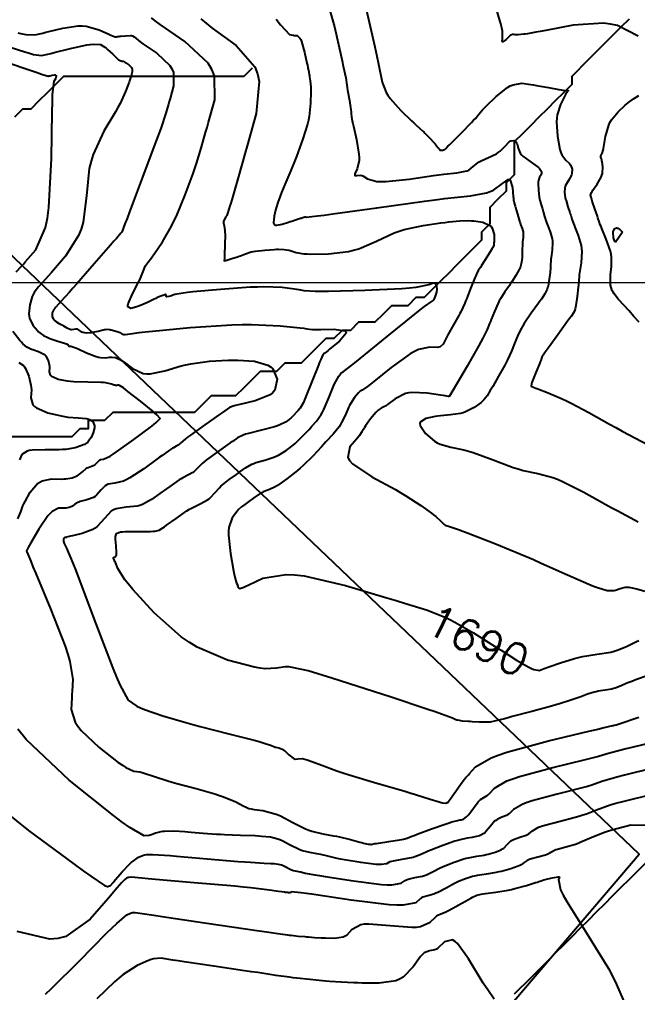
# Model space of a CAD drawing. Header units: metres. Extents: x 837475 to 838479, y 1189012 to 1191015.
# Drawn here: x 837907.6 to 837983, y 1190327.2 to 1190445.9 of the extents above; entities that cross this region are included whole.
import ezdxf

# ---------------------------------------------------------------- set-up
doc = ezdxf.new("R2010")
doc.units = ezdxf.units.M
doc.header["$LTSCALE"] = 0.3
doc.layers.add('COORD', color=7, linetype='Continuous', lineweight=20)
for name, color, linetype in [('CORREDORVIA', 70, 'Continuous'), ('COTAS 10', 1, 'Continuous'), ('COTAS INT', 252, 'Continuous'), ('DRENAJE', 5, 'Continuous')]:
    doc.layers.add(name, color=color, linetype=linetype)
doc.styles.get("Standard").update_dxf_attribs({"font": 'simplex.shx'})

msp = doc.modelspace()

# ---------------------------------------------------------------- linework, layer by layer
at = {"layer": 'COORD'}
msp.add_line((837476.51, 1190413.87), (838476.51, 1190413.87), dxfattribs=at)
at = {"layer": 'CORREDORVIA'}
msp.add_lwpolyline([(838157.03, 1190996.19), (838237.17, 1190821.34), (838237, 1190602.88), (838240.03, 1190437.2), (838223.54, 1190366.27), (838212.2, 1190288.92), (838221.4, 1189997.88), (837954.54, 1189509.17), (837751.16, 1189231.38), (837593.19, 1189234.4), (837744.49, 1189686.61), (837750.28, 1189933.97), (837723.62, 1190051.52), (837726.09, 1190134.48), (837885.38, 1190229.43), (837983.18, 1190344.12), (837817.55, 1190502.19), (837798.03, 1190660.17), (837963.57, 1190795.98), (837910.68, 1191000.96)], close=True, dxfattribs=at)
at = {"layer": 'COTAS 10'}
for points in [[(837929.73, 1190446.01), (837930.41, 1190445.44), (837931.12, 1190444.87), (837934.02, 1190442.75), (837936.32, 1190440.17), (837936.65, 1190439.3), (837936.85, 1190438.37), (837936.49, 1190434.47), (837935.38, 1190430.52), (837935.11, 1190429.57), (837934.85, 1190428.67), (837934.08, 1190425.93), (837933.51, 1190423.96), (837933.39, 1190423.55), (837933.28, 1190423.19), (837933.03, 1190422.41), (837932.88, 1190422.04), (837932.83, 1190421.95), (837932.79, 1190421.86), (837932.61, 1190421.57), (837932.5, 1190421.29), (837932.49, 1190421.2), (837932.49, 1190421.12), (837932.56, 1190420.78), (837932.66, 1190420.21), (837932.67, 1190419.98), (837932.68, 1190419.71), (837932.66, 1190418.45), (837932.61, 1190417.26), (837932.59, 1190417.03), (837932.59, 1190416.84), (837932.57, 1190416.52), (837932.7, 1190416.54), (837932.79, 1190416.56), (837932.91, 1190416.59), (837933.5, 1190416.77), (837934.21, 1190417), (837934.4, 1190417.07), (837934.58, 1190417.13), (837935.18, 1190417.37), (837935.88, 1190417.58), (837936.12, 1190417.63), (837936.39, 1190417.68), (837937.54, 1190417.81), (837938.68, 1190417.9), (837938.95, 1190417.91), (837939.19, 1190417.91), (837939.89, 1190417.89), (837940.45, 1190417.79), (837940.6, 1190417.76), (837940.76, 1190417.72), (837941.34, 1190417.52), (837942.3, 1190417.36), (837942.7, 1190417.34), (837943.16, 1190417.32), (837945.29, 1190417.35), (837947.72, 1190417.64), (837948.36, 1190417.79), (837948.99, 1190417.98), (837951.15, 1190418.92), (837953.29, 1190419.91), (837953.91, 1190420.13), (837954.53, 1190420.32), (837956.86, 1190420.82), (837959, 1190421.12), (837959.5, 1190421.18), (837959.97, 1190421.24), (837961.33, 1190421.39), (837962.43, 1190421.42), (837962.73, 1190421.4), (837963.04, 1190421.38), (837964.11, 1190421.2), (837964.97, 1190420.82), (837965.14, 1190420.67), (837965.27, 1190420.5), (837965.49, 1190419.73), (837965.49, 1190418.98), (837965.49, 1190418.83), (837965.48, 1190418.7), (837965.47, 1190418.43), (837965.33, 1190418.14), (837965.25, 1190417.99), (837965.14, 1190417.81), (837964.6, 1190416.94), (837964.04, 1190416.05), (837963.92, 1190415.86), (837963.82, 1190415.7), (837963.57, 1190415.34), (837963.34, 1190414.89), (837963.25, 1190414.67), (837963.14, 1190414.41), (837962.62, 1190413.13), (837962.12, 1190411.84), (837962.01, 1190411.57), (837961.92, 1190411.33), (837961.7, 1190410.79), (837961.45, 1190410.28), (837961.33, 1190410.07), (837961.19, 1190409.82), (837960.53, 1190408.68), (837959.86, 1190407.49), (837959.72, 1190407.23), (837959.59, 1190406.99), (837959.29, 1190406.34), (837958.93, 1190406), (837958.77, 1190405.95), (837958.58, 1190405.92), (837957.66, 1190405.97), (837956.27, 1190405.7), (837955.78, 1190405.46), (837955.24, 1190405.16), (837952.95, 1190403.48), (837950.83, 1190401.77), (837950.41, 1190401.44), (837950.06, 1190401.18), (837949.39, 1190400.74), (837949.14, 1190400.59), (837949.04, 1190400.5), (837948.94, 1190400.39), (837948.48, 1190399.82), (837947.99, 1190399.07), (837947.87, 1190398.84), (837947.75, 1190398.61), (837947.35, 1190397.71), (837946.9, 1190396.78), (837946.74, 1190396.52), (837946.58, 1190396.27), (837945.85, 1190395.36), (837944.98, 1190394.41), (837944.71, 1190394.12), (837944.44, 1190393.83), (837943.37, 1190392.68), (837942.19, 1190391.52), (837941.85, 1190391.21), (837941.51, 1190390.92), (837940.22, 1190389.91), (837939.06, 1190389.11), (837938.8, 1190388.95), (837938.56, 1190388.81), (837937.91, 1190388.53), (837937.34, 1190388.32), (837937.16, 1190388.22), (837936.97, 1190388.11), (837936.18, 1190387.58), (837935.43, 1190387.02), (837935.25, 1190386.9), (837935.1, 1190386.79), (837934.68, 1190386.49), (837934.31, 1190386.15), (837934.19, 1190386.01), (837934.07, 1190385.86), (837933.54, 1190385.15), (837933.15, 1190383.98), (837933.11, 1190383.53), (837933.11, 1190383.04), (837933.34, 1190380.8), (837933.71, 1190378.68), (837933.79, 1190378.26), (837933.87, 1190377.9), (837934.08, 1190377.18), (837934.19, 1190376.97), (837934.21, 1190376.93), (837934.22, 1190376.89), (837934.22, 1190376.81), (837934.21, 1190376.77), (837934.21, 1190376.76), (837934.22, 1190376.74), (837934.28, 1190376.67), (837934.36, 1190376.59), (837934.38, 1190376.57), (837934.4, 1190376.56), (837934.48, 1190376.52), (837934.96, 1190376.7), (837935.23, 1190376.82), (837935.57, 1190376.98), (837937.29, 1190377.78), (837940.12, 1190378.25), (837941.16, 1190378.2), (837942.31, 1190378.06), (837947.36, 1190376.89), (837952.41, 1190375.4), (837953.55, 1190375.05), (837953.8, 1190374.98), (837954.57, 1190374.74), (837957.36, 1190373.87), (837959.48, 1190373.04), (837960.09, 1190372.75), (837960.7, 1190372.44), (837962.98, 1190371.12), (837965.21, 1190369.71), (837965.79, 1190369.34), (837966.35, 1190368.99), (837968.24, 1190367.8), (837969.74, 1190366.92), (837970.06, 1190366.77), (837970.34, 1190366.65), (837970.83, 1190366.56), (837970.98, 1190366.54), (837971.6, 1190366.76), (837971.86, 1190366.85), (837972.16, 1190366.96), (837973.58, 1190367.47), (837975.29, 1190367.99), (837975.78, 1190368.11), (837976.27, 1190368.22), (837978.07, 1190368.51), (837979.74, 1190368.78), (837980.14, 1190368.88), (837980.51, 1190368.99), (837981.63, 1190369.45), (837982.6, 1190369.94), (837982.88, 1190370.07), (837983.16, 1190370.19)], [(837907.53, 1190404.1), (837908.08, 1190403.73), (837908.21, 1190403.57), (837908.34, 1190403.37), (837908.74, 1190402.43), (837908.99, 1190401.34), (837909.03, 1190401.05), (837909.05, 1190400.76), (837909, 1190399.79), (837909.23, 1190398.94), (837909.42, 1190398.74), (837909.67, 1190398.55), (837911.05, 1190397.97), (837912.68, 1190397.58), (837913.09, 1190397.51), (837913.49, 1190397.45), (837914.77, 1190397.34), (837915.75, 1190397.26), (837915.96, 1190397.21), (837916.15, 1190397.15), (837916.59, 1190396.83), (837916.76, 1190396.39), (837916.77, 1190396.25), (837916.76, 1190396.11), (837916.6, 1190395.53), (837916.34, 1190394.97), (837916.27, 1190394.84), (837916.2, 1190394.73), (837915.93, 1190394.38), (837915.53, 1190394.11), (837915.38, 1190394.04), (837915.2, 1190393.97), (837914.39, 1190393.7), (837913.25, 1190393.5), (837912.87, 1190393.47), (837912.46, 1190393.45), (837910.74, 1190393.45), (837909.14, 1190393.41), (837908.8, 1190393.35), (837908.52, 1190393.28), (837907.89, 1190392.87), (837907.59, 1190392.21)], [(837903.03, 1190351.55), (837908.72, 1190347.03), (837914.29, 1190342.91), (837915.39, 1190342.1), (837916.3, 1190341.45), (837917.96, 1190340.3), (837918.32, 1190340.19), (837918.4, 1190340.19), (837918.48, 1190340.2), (837918.69, 1190340.31), (837919.01, 1190340.68), (837919.15, 1190340.85), (837919.32, 1190341.04), (837920.13, 1190341.96), (837921.03, 1190342.9), (837921.24, 1190343.11), (837921.45, 1190343.29), (837922.11, 1190343.75), (837922.72, 1190344), (837922.91, 1190344.04), (837923.1, 1190344.07), (837923.82, 1190344.1), (837925.31, 1190344), (837925.98, 1190343.95), (837926.76, 1190343.88), (837930.5, 1190343.56), (837934.28, 1190343.24), (837935.09, 1190343.18), (837935.79, 1190343.13), (837937.43, 1190343.03), (837938.28, 1190343), (837938.47, 1190342.98), (837938.65, 1190342.97), (837939.16, 1190342.92), (837939.58, 1190342.81), (837939.7, 1190342.77), (837939.83, 1190342.72), (837940.77, 1190342.23), (837940.89, 1190342.18), (837941.01, 1190342.14), (837941.43, 1190342.04), (837941.83, 1190341.97), (837941.94, 1190341.95), (837942.05, 1190341.92), (837942.46, 1190341.82), (837943.61, 1190341.61), (837944.19, 1190341.51), (837944.89, 1190341.4), (837948.34, 1190340.87), (837951.78, 1190340.44), (837952.47, 1190340.39), (837953.04, 1190340.38), (837954.16, 1190340.58), (837954.64, 1190340.93), (837954.81, 1190341.01), (837955.01, 1190341.08), (837955.84, 1190341.26), (837956.76, 1190341.46), (837957, 1190341.53), (837957.23, 1190341.62), (837958.05, 1190342.01), (837958.92, 1190342.46), (837959.19, 1190342.58), (837959.48, 1190342.71), (837960.62, 1190343.16), (837961.79, 1190343.54), (837962.09, 1190343.62), (837962.39, 1190343.69), (837963.37, 1190343.88), (837964.28, 1190344.02), (837964.52, 1190344.07), (837964.76, 1190344.12), (837965.61, 1190344.36), (837966.34, 1190344.66), (837966.51, 1190344.76), (837966.67, 1190344.87), (837967.1, 1190345.31), (837967.54, 1190345.74), (837967.7, 1190345.84), (837967.88, 1190345.93), (837968.64, 1190346.19), (837969.4, 1190346.44), (837969.58, 1190346.52), (837969.73, 1190346.6), (837970.18, 1190346.97), (837970.93, 1190347.4), (837971.28, 1190347.53), (837971.69, 1190347.67), (837973.71, 1190348.21), (837975.83, 1190348.77), (837976.32, 1190348.91), (837976.76, 1190349.06), (837977.98, 1190349.54), (837979.65, 1190350.13), (837980.36, 1190350.34), (837981.2, 1190350.56), (837985.13, 1190351.53)]]:
    msp.add_lwpolyline(points, dxfattribs=at)
at = {"layer": 'COTAS INT'}
for points in [[(837945.1, 1190448.28), (837946.02, 1190445.03), (837946.81, 1190441.61), (837946.97, 1190440.89), (837947.1, 1190440.26), (837947.39, 1190438.83), (837947.53, 1190437.92), (837947.58, 1190437.63), (837947.63, 1190437.32), (837947.84, 1190436.06), (837948.02, 1190434.91), (837948.05, 1190434.68), (837948.08, 1190434.48), (837948.12, 1190434.06), (837948.2, 1190433.53), (837948.26, 1190433.26), (837948.33, 1190432.93), (837948.71, 1190431.29), (837949.01, 1190429.53), (837949.03, 1190429.12), (837949.03, 1190428.75), (837948.78, 1190427.72), (837948.52, 1190427.11), (837948.51, 1190427), (837948.52, 1190426.93), (837948.77, 1190426.91), (837949.22, 1190426.94), (837949.36, 1190426.91), (837949.5, 1190426.85), (837950.05, 1190426.49), (837951.19, 1190426.19), (837951.7, 1190426.18), (837952.29, 1190426.19), (837955.14, 1190426.48), (837958.1, 1190426.89), (837958.77, 1190426.98), (837959.36, 1190427.06), (837960.96, 1190427.24), (837961.97, 1190427.42), (837962.2, 1190427.49), (837962.41, 1190427.58), (837962.96, 1190427.99), (837963.5, 1190428.46), (837963.69, 1190428.58), (837963.9, 1190428.7), (837964.83, 1190429.12), (837965.78, 1190429.57), (837966.01, 1190429.72), (837966.22, 1190429.87), (837966.84, 1190430.49), (837967.32, 1190431), (837967.44, 1190431.09), (837967.55, 1190431.15), (837967.91, 1190431.18), (837968.18, 1190430.97), (837968.24, 1190430.87), (837968.29, 1190430.76), (837968.41, 1190430.25), (837968.69, 1190429.63), (837968.83, 1190429.45), (837969, 1190429.27), (837969.88, 1190428.6), (837970.74, 1190428), (837970.91, 1190427.87), (837971.05, 1190427.75), (837971.28, 1190427.41), (837971.27, 1190427.15), (837971.25, 1190427.07), (837971.22, 1190427), (837971.05, 1190426.72), (837970.9, 1190426.3), (837970.88, 1190426.13), (837970.87, 1190425.95), (837970.9, 1190425.14), (837971.01, 1190424.28), (837971.04, 1190424.08), (837971.08, 1190423.9), (837971.22, 1190423.35), (837971.38, 1190422.84), (837971.43, 1190422.69), (837971.48, 1190422.53), (837971.66, 1190421.89), (837971.88, 1190421.19), (837971.95, 1190420.99), (837972.03, 1190420.78), (837972.33, 1190420.02), (837972.57, 1190419.2), (837972.6, 1190418.96), (837972.62, 1190418.71), (837972.56, 1190417.79), (837972.45, 1190416.92), (837972.42, 1190416.72), (837972.41, 1190416.53), (837972.38, 1190415.99), (837972.36, 1190415.46), (837972.34, 1190415.27), (837972.32, 1190415.08), (837972.23, 1190414.26), (837972.07, 1190413.43), (837972.02, 1190413.23), (837971.96, 1190413.04), (837971.7, 1190412.49), (837971.26, 1190411.84), (837971.09, 1190411.59), (837970.9, 1190411.32), (837970.03, 1190410.1), (837969.17, 1190408.86), (837968.98, 1190408.57), (837968.82, 1190408.3), (837968.43, 1190407.53), (837968.16, 1190406.84), (837968.07, 1190406.62), (837967.98, 1190406.4), (837967.61, 1190405.49), (837967.13, 1190404.43), (837966.96, 1190404.1), (837966.79, 1190403.76), (837966.04, 1190402.42), (837965.32, 1190401.19), (837965.16, 1190400.91), (837965.02, 1190400.67), (837964.65, 1190400.03), (837964.25, 1190399.54), (837964.09, 1190399.39), (837963.91, 1190399.23), (837963.06, 1190398.61), (837962.02, 1190398.07), (837961.71, 1190397.96), (837961.39, 1190397.87), (837960.18, 1190397.7), (837958.94, 1190397.6), (837958.61, 1190397.56), (837958.29, 1190397.51), (837957.16, 1190397.27), (837956.48, 1190396.82), (837956.45, 1190396.64), (837956.47, 1190396.43), (837957.11, 1190395.44), (837958.22, 1190394.49), (837958.56, 1190394.29), (837958.9, 1190394.12), (837960.2, 1190393.78), (837961.82, 1190393.45), (837962.36, 1190393.29), (837962.95, 1190393.11), (837965.37, 1190392.21), (837967.84, 1190391.3), (837968.44, 1190391.11), (837969.02, 1190390.94), (837970.81, 1190390.56), (837972.64, 1190390.07), (837973.22, 1190389.85), (837973.85, 1190389.58), (837976.42, 1190388.28), (837979.14, 1190386.77), (837979.87, 1190386.38), (837980.58, 1190385.99), (837983.05, 1190384.66)], [(837949.68, 1190448.08), (837950.94, 1190442.61), (837951.2, 1190441.46), (837951.41, 1190440.48), (837951.86, 1190438.28), (837952.31, 1190437.05), (837952.53, 1190436.69), (837952.8, 1190436.31), (837954.1, 1190434.85), (837955.42, 1190433.58), (837955.69, 1190433.32), (837955.93, 1190433.1), (837956.45, 1190432.64), (837956.79, 1190432.33), (837956.91, 1190432.22), (837957.05, 1190432.09), (837957.62, 1190431.5), (837958.17, 1190430.91), (837958.29, 1190430.78), (837958.4, 1190430.66), (837958.65, 1190430.34), (837958.79, 1190430.15), (837958.81, 1190430.11), (837958.84, 1190430.08), (837958.89, 1190430.01), (837958.95, 1190429.99), (837958.97, 1190429.99), (837958.99, 1190429.99), (837959.1, 1190430), (837959.21, 1190430.01), (837959.24, 1190430.02), (837959.26, 1190430.02), (837959.32, 1190430.03), (837959.36, 1190430.03), (837959.37, 1190430.04), (837959.38, 1190430.04), (837959.4, 1190430.06), (837959.42, 1190430.07), (837959.43, 1190430.08), (837959.44, 1190430.08), (837959.47, 1190430.1), (837959.51, 1190430.12), (837959.52, 1190430.12), (837959.53, 1190430.13), (837959.56, 1190430.16), (837959.87, 1190430.48), (837960.06, 1190430.67), (837961.5, 1190432.11), (837962.74, 1190433.37), (837962.99, 1190433.64), (837963.21, 1190433.87), (837963.65, 1190434.41), (837964.09, 1190434.92), (837964.3, 1190435.14), (837964.54, 1190435.38), (837965.76, 1190436.55), (837967.12, 1190437.63), (837967.47, 1190437.83), (837967.8, 1190437.98), (837968.87, 1190438.16), (837969.97, 1190438.01), (837970.31, 1190437.95), (837970.67, 1190437.89), (837972.11, 1190437.63), (837973.4, 1190437.39), (837973.67, 1190437.35), (837973.89, 1190437.32), (837974.36, 1190437.28), (837974.52, 1190437.29), (837974.54, 1190437.29), (837974.55, 1190437.28), (837974.52, 1190437.23), (837974.44, 1190437.16), (837974.42, 1190437.14), (837974.41, 1190437.12), (837974.35, 1190437.05), (837974.21, 1190436.78), (837974.13, 1190436.63), (837974.04, 1190436.46), (837973.59, 1190435.57), (837973.2, 1190434.31), (837973.14, 1190433.9), (837973.11, 1190433.47), (837973.21, 1190431.7), (837973.52, 1190430.07), (837973.62, 1190429.73), (837973.74, 1190429.44), (837974.23, 1190428.77), (837974.69, 1190428.39), (837974.78, 1190428.27), (837974.86, 1190428.15), (837975.02, 1190427.68), (837974.98, 1190427.16), (837974.94, 1190427.01), (837974.88, 1190426.86), (837974.55, 1190426.29), (837974.22, 1190425.71), (837974.17, 1190425.55), (837974.12, 1190425.39), (837974.09, 1190424.83), (837974.18, 1190424.22), (837974.22, 1190424.04), (837974.27, 1190423.85), (837974.5, 1190423.1), (837974.73, 1190422.4), (837974.79, 1190422.23), (837974.84, 1190422.07), (837974.98, 1190421.59), (837975.17, 1190421.04), (837975.25, 1190420.84), (837975.34, 1190420.61), (837975.76, 1190419.58), (837976.11, 1190418.36), (837976.16, 1190418), (837976.19, 1190417.63), (837976.1, 1190416.24), (837975.93, 1190415.03), (837975.89, 1190414.78), (837975.87, 1190414.57), (837975.82, 1190414.12), (837975.79, 1190413.69), (837975.77, 1190413.5), (837975.75, 1190413.27), (837975.61, 1190412.17), (837975.45, 1190411.07), (837975.41, 1190410.85), (837975.37, 1190410.66), (837975.25, 1190410.26), (837974.88, 1190409.73), (837974.68, 1190409.46), (837974.44, 1190409.13), (837973.26, 1190407.49), (837972.08, 1190405.84), (837971.85, 1190405.52), (837971.66, 1190405.25), (837971.33, 1190404.73), (837971.18, 1190404.35), (837971.1, 1190404.17), (837971.02, 1190403.95), (837970.58, 1190402.89), (837970.18, 1190401.86), (837970.11, 1190401.66), (837970.06, 1190401.49), (837970.02, 1190401.21), (837970.39, 1190401.06), (837970.59, 1190400.98), (837970.84, 1190400.88), (837972.1, 1190400.39), (837973.81, 1190399.66), (837974.33, 1190399.41), (837974.88, 1190399.14), (837977.05, 1190397.98), (837979.56, 1190396.59), (837980.33, 1190396.17), (837981.13, 1190395.74), (837984.28, 1190394.05)], [(837983.06, 1190443.92), (837980.54, 1190445.21), (837979.71, 1190445.39), (837978.82, 1190445.5), (837975.12, 1190445.24), (837971.79, 1190444.61), (837971.13, 1190444.49), (837970.59, 1190444.39), (837969.58, 1190444.21), (837969.3, 1190444.17), (837969.22, 1190444.15), (837969.12, 1190444.14), (837968.76, 1190444.09), (837968.42, 1190444.05), (837968.34, 1190444.05), (837968.27, 1190444.05), (837968.07, 1190444.06), (837967.92, 1190444.09), (837967.88, 1190444.09), (837967.84, 1190444.1), (837967.73, 1190444.11), (837967.55, 1190444.03), (837967.47, 1190443.97), (837967.38, 1190443.9), (837966.95, 1190443.51), (837966.57, 1190443.23), (837966.51, 1190443.22), (837966.48, 1190443.25), (837966.53, 1190443.59), (837966.51, 1190444.53), (837966.43, 1190444.94), (837966.32, 1190445.41), (837965.65, 1190447.61)], [(837985.6, 1190366.37), (837982.85, 1190365.41), (837982.29, 1190365.2), (837981.81, 1190365.02), (837980.79, 1190364.59), (837980.25, 1190364.37), (837980.07, 1190364.32), (837979.87, 1190364.27), (837979.06, 1190364.13), (837978.19, 1190363.99), (837977.95, 1190363.94), (837977.71, 1190363.88), (837976.88, 1190363.63), (837976.06, 1190363.33), (837975.82, 1190363.25), (837975.59, 1190363.17), (837974.73, 1190362.86), (837973.49, 1190362.47), (837973.02, 1190362.33), (837972.48, 1190362.18), (837970.08, 1190361.52), (837967.71, 1190360.9), (837967.21, 1190360.76), (837966.77, 1190360.65), (837965.72, 1190360.37), (837965.03, 1190360.24), (837964.81, 1190360.22), (837964.59, 1190360.21), (837963.69, 1190360.23), (837962.8, 1190360.28), (837962.57, 1190360.3), (837962.35, 1190360.31), (837961.65, 1190360.36), (837961.08, 1190360.45), (837960.94, 1190360.48), (837960.81, 1190360.52), (837960.42, 1190360.7), (837959.06, 1190361.22), (837958.31, 1190361.48), (837957.41, 1190361.79), (837952.82, 1190363.3), (837947.86, 1190364.9), (837946.73, 1190365.26), (837945.69, 1190365.58), (837942.82, 1190366.47), (837940.88, 1190366.91), (837940.44, 1190366.96), (837940.05, 1190366.99), (837938.96, 1190366.8), (837937.55, 1190366.72), (837936.95, 1190366.81), (837936.26, 1190366.94), (837932.99, 1190367.8), (837929.27, 1190369.39), (837928.29, 1190369.98), (837927.33, 1190370.63), (837924.03, 1190373.55), (837921.43, 1190376.42), (837920.9, 1190377.04), (837920.46, 1190377.59), (837919.58, 1190378.96), (837919.31, 1190379.69), (837919.25, 1190379.83), (837919.2, 1190379.96), (837919.09, 1190380.22), (837919.08, 1190380.31), (837919.1, 1190380.33), (837919.12, 1190380.35), (837919.28, 1190380.41), (837919.42, 1190380.64), (837919.44, 1190380.77), (837919.44, 1190380.92), (837919.39, 1190381.72), (837919.32, 1190382.55), (837919.32, 1190382.73), (837919.33, 1190382.88), (837919.42, 1190383.25), (837919.91, 1190383.43), (837920.16, 1190383.46), (837920.47, 1190383.48), (837922.02, 1190383.5), (837923.58, 1190383.5), (837923.89, 1190383.51), (837924.15, 1190383.53), (837924.66, 1190383.63), (837925.08, 1190383.93), (837925.29, 1190384.07), (837925.53, 1190384.25), (837926.71, 1190385.09), (837928.03, 1190385.99), (837928.36, 1190386.19), (837928.68, 1190386.38), (837929.71, 1190386.9), (837930.54, 1190387.34), (837930.73, 1190387.48), (837930.91, 1190387.62), (837931.44, 1190388.2), (837931.98, 1190388.82), (837932.16, 1190389), (837932.36, 1190389.18), (837933.19, 1190389.82), (837934.07, 1190390.44), (837934.29, 1190390.6), (837934.5, 1190390.75), (837935.19, 1190391.25), (837935.93, 1190391.68), (837936.17, 1190391.79), (837936.43, 1190391.89), (837937.51, 1190392.2), (837938.64, 1190392.54), (837938.93, 1190392.66), (837939.21, 1190392.79), (837940.15, 1190393.36), (837940.99, 1190394.02), (837941.22, 1190394.22), (837941.44, 1190394.42), (837942.22, 1190395.18), (837942.92, 1190395.94), (837943.1, 1190396.13), (837943.28, 1190396.32), (837943.85, 1190396.95), (837944.4, 1190397.74), (837944.56, 1190398.04), (837944.73, 1190398.36), (837945.34, 1190399.8), (837945.91, 1190401.2), (837946.04, 1190401.5), (837946.17, 1190401.77), (837946.54, 1190402.42), (837946.8, 1190402.75), (837946.86, 1190402.82), (837946.92, 1190402.87), (837947.07, 1190402.96), (837947.97, 1190403.64), (837948.49, 1190404.05), (837949.14, 1190404.57), (837952.47, 1190407.29), (837955.81, 1190410), (837956.46, 1190410.52), (837956.99, 1190410.93), (837957.92, 1190411.57), (837958.08, 1190411.65), (837958.12, 1190411.71), (837958.17, 1190411.78), (837958.35, 1190412.18), (837958.49, 1190412.68), (837958.52, 1190412.82), (837958.53, 1190412.95), (837958.5, 1190413.44), (837958.3, 1190413.76), (837958.21, 1190413.78), (837958.1, 1190413.79), (837957.54, 1190413.58), (837955.94, 1190413.25), (837955.16, 1190413.17), (837954.24, 1190413.1), (837949.73, 1190412.89), (837945.28, 1190412.77), (837944.4, 1190412.76), (837943.68, 1190412.76), (837942.34, 1190412.83), (837941.71, 1190412.97), (837941.45, 1190413.01), (837941.13, 1190413.06), (837939.64, 1190413.24), (837937.42, 1190413.32), (837936.64, 1190413.3), (837935.78, 1190413.27), (837932.12, 1190413.01), (837928.76, 1190412.7), (837928.1, 1190412.63), (837927.55, 1190412.57), (837926.55, 1190412.41), (837926.29, 1190412.31), (837926.21, 1190412.28), (837926.13, 1190412.25), (837925.82, 1190412.15), (837925.57, 1190412.11), (837925.52, 1190412.12), (837925.49, 1190412.13), (837925.48, 1190412.26), (837925.44, 1190412.38), (837925.39, 1190412.38), (837925.32, 1190412.37), (837924.96, 1190412.25), (837924.41, 1190412.01), (837924.23, 1190411.92), (837924.03, 1190411.83), (837923.21, 1190411.43), (837922.35, 1190411.05), (837922.13, 1190410.96), (837921.91, 1190410.89), (837921.19, 1190410.69), (837920.81, 1190410.88), (837920.81, 1190411.04), (837920.85, 1190411.26), (837921.39, 1190412.46), (837922.09, 1190413.8), (837922.24, 1190414.11), (837922.37, 1190414.4), (837922.68, 1190415.19), (837922.88, 1190415.73), (837922.94, 1190415.86), (837923, 1190415.98), (837923.26, 1190416.31), (837923.7, 1190416.85), (837923.88, 1190417.1), (837924.09, 1190417.4), (837925.04, 1190418.8), (837926.15, 1190420.71), (837926.45, 1190421.32), (837926.75, 1190421.96), (837927.82, 1190424.55), (837928.77, 1190427.14), (837928.99, 1190427.77), (837929.19, 1190428.37), (837929.77, 1190430.23), (837930.31, 1190432.14), (837930.49, 1190432.76), (837930.67, 1190433.42), (837931.44, 1190436.16), (837931.4, 1190439.08), (837931.07, 1190439.85), (837930.6, 1190440.61), (837927.78, 1190443.25), (837924.76, 1190445.35), (837924.17, 1190445.77), (837923.69, 1190446.13)], [(837938.92, 1190445.97), (837939.45, 1190445.29), (837940.54, 1190444.13), (837940.94, 1190444.03), (837941.04, 1190444.01), (837941.14, 1190443.99), (837941.48, 1190443.98), (837941.81, 1190443.68), (837941.91, 1190443.49), (837942, 1190443.25), (837942.36, 1190441.97), (837942.67, 1190440.63), (837942.73, 1190440.35), (837942.79, 1190440.1), (837942.9, 1190439.54), (837942.95, 1190439.19), (837942.97, 1190439.07), (837942.99, 1190438.95), (837943.07, 1190438.45), (837943.13, 1190437.71), (837943.14, 1190437.43), (837943.14, 1190437.12), (837943.11, 1190435.75), (837942.93, 1190434.11), (837942.84, 1190433.64), (837942.73, 1190433.16), (837942.18, 1190431.37), (837941.55, 1190429.66), (837941.39, 1190429.23), (837941.22, 1190428.82), (837940.69, 1190427.51), (837940.21, 1190426.39), (837940.08, 1190426.09), (837939.97, 1190425.81), (837939.57, 1190424.85), (837939.24, 1190423.96), (837939.16, 1190423.73), (837939.08, 1190423.49), (837938.84, 1190422.67), (837938.68, 1190421.95), (837938.65, 1190421.78), (837938.63, 1190421.62), (837938.59, 1190421.14), (837938.76, 1190420.88), (837938.86, 1190420.85), (837938.99, 1190420.84), (837939.66, 1190420.98), (837940.43, 1190421.23), (837940.62, 1190421.29), (837940.81, 1190421.35), (837941.4, 1190421.54), (837941.86, 1190421.69), (837941.96, 1190421.72), (837942.05, 1190421.75), (837942.28, 1190421.83), (837942.42, 1190421.87), (837942.45, 1190421.88), (837942.48, 1190421.87), (837942.58, 1190421.83), (837943.94, 1190421.97), (837944.77, 1190422.08), (837945.81, 1190422.22), (837951.18, 1190422.97), (837956.99, 1190423.77), (837958.29, 1190423.94), (837959.46, 1190424.09), (837962.6, 1190424.44), (837964.58, 1190424.79), (837965.03, 1190424.94), (837965.44, 1190425.12), (837966.53, 1190425.92), (837967.2, 1190426.43), (837967.34, 1190426.41), (837967.46, 1190426.33), (837967.72, 1190425.44), (837967.83, 1190424.35), (837967.86, 1190424.13), (837967.88, 1190423.95), (837967.94, 1190423.59), (837968.03, 1190423.29), (837968.07, 1190423.16), (837968.12, 1190422.99), (837968.35, 1190422.19), (837968.6, 1190421.33), (837968.66, 1190421.13), (837968.72, 1190420.95), (837968.91, 1190420.45), (837969.02, 1190420.04), (837969.04, 1190419.92), (837969.05, 1190419.8), (837969.02, 1190419.33), (837968.96, 1190418.81), (837968.95, 1190418.66), (837968.94, 1190418.49), (837968.93, 1190417.86), (837968.92, 1190417.22), (837968.91, 1190417.05), (837968.9, 1190416.89), (837968.85, 1190416.34), (837968.7, 1190415.78), (837968.63, 1190415.61), (837968.55, 1190415.43), (837968.15, 1190414.71), (837967.65, 1190413.94), (837967.51, 1190413.73), (837967.36, 1190413.51), (837966.8, 1190412.72), (837966.26, 1190411.87), (837966.11, 1190411.62), (837965.98, 1190411.35), (837965.53, 1190410.33), (837965.14, 1190409.34), (837965.04, 1190409.09), (837964.95, 1190408.86), (837964.66, 1190408.14), (837964.12, 1190407.06), (837963.87, 1190406.61), (837963.58, 1190406.09), (837962.19, 1190403.67), (837960.05, 1190400), (837960.04, 1190400), (837960.04, 1190399.99), (837960.03, 1190399.99), (837960.02, 1190399.98), (837960.01, 1190399.98), (837960, 1190399.98), (837959.99, 1190399.98), (837959.98, 1190399.98), (837959.98, 1190399.98), (837959.97, 1190399.97), (837959.95, 1190399.97), (837959.94, 1190399.97), (837959.93, 1190399.96), (837959.52, 1190400.02), (837959.27, 1190400.06), (837958.96, 1190400.11), (837957.34, 1190400.37), (837955.52, 1190400.46), (837955.08, 1190400.41), (837954.67, 1190400.31), (837953.42, 1190399.68), (837952.51, 1190398.97), (837952.32, 1190398.83), (837952.14, 1190398.72), (837951.72, 1190398.52), (837951.35, 1190398.3), (837951.22, 1190398.17), (837951.08, 1190398.02), (837950.43, 1190397.21), (837949.82, 1190396.37), (837949.69, 1190396.19), (837949.59, 1190396.02), (837949.36, 1190395.63), (837949.08, 1190395.2), (837948.93, 1190395.01), (837948.76, 1190394.8), (837947.88, 1190393.8), (837947.64, 1190392.52), (837947.87, 1190392.14), (837948.23, 1190391.73), (837950.59, 1190390.15), (837953.45, 1190388.6), (837954.12, 1190388.21), (837954.74, 1190387.84), (837956.56, 1190386.67), (837957.84, 1190385.73), (837958.12, 1190385.51), (837958.37, 1190385.31), (837959, 1190384.73), (837959.42, 1190384.34), (837959.54, 1190384.27), (837959.65, 1190384.2), (837960.06, 1190384.08), (837961.15, 1190383.73), (837961.69, 1190383.53), (837962.34, 1190383.28), (837965.57, 1190382.01), (837969.31, 1190380.47), (837970.29, 1190380.05), (837971.24, 1190379.64), (837974.46, 1190378.2), (837977.06, 1190377.05), (837977.62, 1190376.82), (837978.11, 1190376.64), (837979.29, 1190376.29), (837979.98, 1190376.28), (837980.15, 1190376.3), (837980.32, 1190376.33), (837980.86, 1190376.54), (837981.48, 1190376.7), (837981.69, 1190376.7), (837981.92, 1190376.69), (837982.89, 1190376.48), (837983.9, 1190376.19)], [(837907.4, 1190444.33), (837907.92, 1190444.21), (837908.37, 1190444.12), (837909.49, 1190444.06), (837910.46, 1190444.29), (837910.81, 1190444.38), (837911.2, 1190444.47), (837912.91, 1190444.9), (837914.77, 1190445.16), (837915.26, 1190445.15), (837915.73, 1190445.11), (837917.31, 1190444.67), (837918.52, 1190444.14), (837918.75, 1190444.03), (837918.94, 1190443.95), (837919.28, 1190443.82), (837919.35, 1190443.83), (837919.37, 1190443.83), (837919.4, 1190443.83), (837919.5, 1190443.85), (837919.72, 1190443.88), (837919.83, 1190443.89), (837919.95, 1190443.9), (837920.55, 1190443.96), (837921.15, 1190443.99), (837921.27, 1190443.98), (837921.37, 1190443.96), (837921.58, 1190443.84), (837922.06, 1190443.43), (837922.33, 1190443.23), (837922.66, 1190442.99), (837924.35, 1190441.82), (837925.93, 1190440.34), (837926.19, 1190439.92), (837926.38, 1190439.48), (837926.4, 1190437.85), (837925.97, 1190436.32), (837925.87, 1190435.95), (837925.77, 1190435.6), (837925.47, 1190434.53), (837924.87, 1190432.78), (837924.59, 1190431.99), (837924.25, 1190431.07), (837922.62, 1190426.69), (837921.03, 1190422.48), (837920.72, 1190421.68), (837920.47, 1190421.03), (837920.07, 1190419.98), (837920.05, 1190419.95), (837920.04, 1190419.94), (837920.02, 1190419.92), (837919.96, 1190419.86), (837919.42, 1190419.24), (837919.1, 1190418.88), (837918.71, 1190418.43), (837916.72, 1190416.13), (837914.59, 1190413.69), (837914.12, 1190413.16), (837913.71, 1190412.69), (837912.63, 1190411.52), (837912.02, 1190410.85), (837911.9, 1190410.7), (837911.8, 1190410.55), (837911.6, 1190410.15), (837911.57, 1190409.84), (837911.58, 1190409.76), (837911.59, 1190409.69), (837911.71, 1190409.45), (837911.91, 1190409.24), (837911.98, 1190409.18), (837912.05, 1190409.12), (837912.38, 1190408.91), (837912.75, 1190408.7), (837912.85, 1190408.64), (837912.96, 1190408.58), (837913.38, 1190408.34), (837913.77, 1190408.16), (837913.86, 1190408.14), (837913.95, 1190408.12), (837914.23, 1190408.17), (837914.48, 1190408.22), (837914.54, 1190408.21), (837914.61, 1190408.19), (837914.85, 1190408.03), (837915.12, 1190407.85), (837915.22, 1190407.82), (837915.31, 1190407.79), (837915.73, 1190407.73), (837916.23, 1190407.74), (837916.39, 1190407.76), (837916.56, 1190407.79), (837917.22, 1190407.93), (837917.83, 1190408.08), (837917.97, 1190408.11), (837918.08, 1190408.13), (837918.38, 1190408.15), (837918.62, 1190408.12), (837918.71, 1190408.1), (837918.8, 1190408.08), (837919.22, 1190407.98), (837919.65, 1190407.85), (837919.75, 1190407.81), (837919.84, 1190407.77), (837920.1, 1190407.61), (837920.34, 1190407.51), (837920.41, 1190407.5), (837920.49, 1190407.5), (837920.81, 1190407.56), (837922.19, 1190407.76), (837922.94, 1190407.84), (837923.84, 1190407.94), (837928.42, 1190408.36), (837933.52, 1190408.7), (837934.75, 1190408.74), (837935.9, 1190408.75), (837939.4, 1190408.59), (837941.82, 1190408.32), (837942.29, 1190408.27), (837942.67, 1190408.22), (837943.34, 1190408.13), (837943.8, 1190408.11), (837944.06, 1190408.11), (837944.38, 1190408.11), (837945.99, 1190408.16), (837947.29, 1190407.98), (837947.42, 1190407.84), (837947.44, 1190407.66), (837946.65, 1190406.72), (837945.47, 1190405.75), (837945.24, 1190405.57), (837945.06, 1190405.42), (837944.75, 1190405.19), (837944.7, 1190405.16), (837944.69, 1190405.14), (837944.67, 1190405.12), (837944.59, 1190405.02), (837944.34, 1190404.47), (837944.21, 1190404.16), (837944.06, 1190403.78), (837943.32, 1190401.88), (837942.55, 1190399.95), (837942.38, 1190399.55), (837942.23, 1190399.22), (837941.85, 1190398.53), (837941.58, 1190398.23), (837941.49, 1190398.14), (837941.4, 1190398.05), (837941.07, 1190397.69), (837940.69, 1190397.32), (837940.59, 1190397.22), (837940.48, 1190397.13), (837940.07, 1190396.81), (837939.36, 1190396.48), (837939.07, 1190396.38), (837938.72, 1190396.27), (837937.12, 1190395.86), (837935.52, 1190395.45), (837935.18, 1190395.35), (837934.89, 1190395.25), (837934.2, 1190394.93), (837933.57, 1190394.48), (837933.32, 1190394.3), (837933.03, 1190394.1), (837931.71, 1190393.16), (837930.4, 1190392.21), (837930.13, 1190391.99), (837929.89, 1190391.79), (837929.35, 1190391.25), (837929, 1190390.87), (837928.88, 1190390.77), (837928.75, 1190390.68), (837928.2, 1190390.39), (837927.53, 1190390.04), (837927.32, 1190389.92), (837927.1, 1190389.78), (837926.22, 1190389.19), (837925.26, 1190388.5), (837924.99, 1190388.31), (837924.72, 1190388.11), (837923.71, 1190387.37), (837922.62, 1190386.77), (837922.29, 1190386.66), (837921.95, 1190386.57), (837920.63, 1190386.44), (837919.38, 1190386.25), (837919.08, 1190386.11), (837918.8, 1190385.95), (837917.97, 1190385.07), (837917.13, 1190384.12), (837916.84, 1190383.91), (837916.53, 1190383.72), (837915.23, 1190383.24), (837914.06, 1190382.97), (837913.83, 1190382.92), (837913.65, 1190382.87), (837913.35, 1190382.79), (837913.33, 1190382.77), (837913.33, 1190382.77), (837913.32, 1190382.77), (837913.3, 1190382.76), (837913.26, 1190382.75), (837913.25, 1190382.75), (837913.18, 1190382.75), (837913.11, 1190382.72), (837913.09, 1190382.7), (837913.07, 1190382.67), (837912.97, 1190382.53), (837912.97, 1190382.25), (837913, 1190382.15), (837913.04, 1190382.02), (837913.32, 1190381.45), (837914.1, 1190379.64), (837914.46, 1190378.73), (837914.88, 1190377.64), (837916.9, 1190372.23), (837918.99, 1190366.81), (837919.44, 1190365.71), (837919.85, 1190364.79), (837920.87, 1190362.92), (837921.93, 1190362.19), (837922.35, 1190361.98), (837922.84, 1190361.77), (837925.07, 1190361), (837927.89, 1190360.19), (837928.75, 1190359.95), (837929.65, 1190359.71), (837933.15, 1190358.8), (837936.22, 1190358.01), (837936.83, 1190357.85), (837937.34, 1190357.7), (837938.35, 1190357.38), (837938.7, 1190357.23), (837938.79, 1190357.19), (837938.89, 1190357.16), (837939.25, 1190357.09), (837939.65, 1190356.93), (837939.78, 1190356.85), (837939.92, 1190356.75), (837940.46, 1190356.26), (837940.98, 1190355.82), (837941.11, 1190355.75), (837941.22, 1190355.71), (837941.57, 1190355.75), (837942.13, 1190355.78), (837942.39, 1190355.72), (837942.69, 1190355.63), (837944.16, 1190355.09), (837946.3, 1190354.3), (837947.03, 1190354.05), (837947.83, 1190353.8), (837951.2, 1190352.79), (837954.49, 1190351.84), (837955.23, 1190351.62), (837955.9, 1190351.42), (837957.7, 1190350.85), (837958.8, 1190350.5), (837959.02, 1190350.44), (837959.21, 1190350.39), (837959.61, 1190350.35), (837959.78, 1190350.41), (837959.8, 1190350.42), (837959.84, 1190350.43), (837959.85, 1190350.44), (837959.85, 1190350.44), (837959.86, 1190350.44), (837959.87, 1190350.44), (837960.03, 1190350.67), (837960.14, 1190350.82), (837960.26, 1190351), (837960.92, 1190351.95), (837961.59, 1190352.9), (837961.72, 1190353.08), (837961.83, 1190353.23), (837962.03, 1190353.47), (837962.25, 1190353.68), (837962.37, 1190353.81), (837962.51, 1190353.96), (837963.22, 1190354.78), (837965.12, 1190355.89), (837966.01, 1190356.22), (837967.05, 1190356.57), (837972.14, 1190357.94), (837977.06, 1190359.11), (837978, 1190359.34), (837978.75, 1190359.52), (837979.96, 1190359.81), (837980.04, 1190359.83), (837980.12, 1190359.85), (837980.37, 1190359.91), (837981.62, 1190360.32), (837982.31, 1190360.55), (837983.15, 1190360.84)], [(837905.43, 1190442.9), (837908.26, 1190441.98), (837908.84, 1190441.82), (837909.32, 1190441.69), (837910.3, 1190441.53), (837911.07, 1190441.71), (837911.42, 1190441.8), (837911.83, 1190441.9), (837913.81, 1190442.4), (837915.82, 1190442.83), (837916.24, 1190442.89), (837916.61, 1190442.93), (837917.48, 1190442.87), (837918.02, 1190442.55), (837918.18, 1190442.44), (837918.35, 1190442.3), (837918.99, 1190441.7), (837919.57, 1190441.15), (837919.7, 1190441.04), (837919.81, 1190440.96), (837920.09, 1190440.84), (837920.23, 1190440.85), (837920.26, 1190440.84), (837920.29, 1190440.84), (837920.34, 1190440.82), (837920.44, 1190440.73), (837920.5, 1190440.69), (837920.57, 1190440.64), (837920.93, 1190440.39), (837921.26, 1190440.07), (837921.32, 1190439.98), (837921.36, 1190439.89), (837921.36, 1190439.54), (837921.27, 1190439.22), (837921.25, 1190439.14), (837921.23, 1190439.06), (837921.16, 1190438.84), (837921.03, 1190438.46), (837920.97, 1190438.29), (837920.9, 1190438.09), (837920.55, 1190437.14), (837919.88, 1190435.71), (837919.61, 1190435.21), (837919.31, 1190434.66), (837917.9, 1190432.3), (837916.58, 1190429.48), (837916.33, 1190428.64), (837916.12, 1190427.78), (837915.78, 1190424.45), (837915.38, 1190421.2), (837915.13, 1190420.38), (837914.82, 1190419.59), (837913.21, 1190417.05), (837911.49, 1190415.07), (837911.11, 1190414.65), (837910.78, 1190414.27), (837909.92, 1190413.34), (837909.4, 1190412.64), (837909.28, 1190412.41), (837909.17, 1190412.16), (837908.85, 1190411.12), (837908.75, 1190410.05), (837908.79, 1190409.77), (837908.84, 1190409.51), (837909.25, 1190408.67), (837909.79, 1190408), (837909.93, 1190407.85), (837910.07, 1190407.72), (837910.52, 1190407.38), (837911.05, 1190407.13), (837911.23, 1190407.06), (837911.43, 1190406.98), (837912.3, 1190406.7), (837913.08, 1190406.45), (837913.23, 1190406.4), (837913.35, 1190406.36), (837913.55, 1190406.27), (837913.56, 1190406.23), (837913.56, 1190406.22), (837913.56, 1190406.21), (837913.56, 1190406.17), (837913.57, 1190406.14), (837913.57, 1190406.13), (837913.58, 1190406.13), (837913.63, 1190406.1), (837913.71, 1190406.09), (837913.74, 1190406.09), (837913.76, 1190406.09), (837913.88, 1190406.08), (837914.25, 1190405.96), (837914.44, 1190405.88), (837914.67, 1190405.79), (837915.78, 1190405.29), (837916.96, 1190404.82), (837917.23, 1190404.74), (837917.47, 1190404.69), (837918.12, 1190404.67), (837918.59, 1190404.76), (837918.72, 1190404.76), (837918.85, 1190404.76), (837919.32, 1190404.69), (837919.92, 1190404.42), (837920.13, 1190404.29), (837920.36, 1190404.13), (837921.39, 1190403.37), (837922.7, 1190402.76), (837923.12, 1190402.71), (837923.55, 1190402.7), (837925.32, 1190403.09), (837927.32, 1190403.69), (837927.91, 1190403.83), (837928.51, 1190403.95), (837930.78, 1190404.25), (837933.06, 1190404.38), (837933.66, 1190404.38), (837934.25, 1190404.38), (837936.28, 1190404.25), (837937.89, 1190403.78), (837938.22, 1190403.56), (837938.49, 1190403.31), (837939.04, 1190402.05), (837938.75, 1190400.73), (837938.5, 1190400.43), (837938.17, 1190400.16), (837936.36, 1190399.44), (837934.48, 1190398.99), (837934.1, 1190398.89), (837933.79, 1190398.81), (837933.21, 1190398.6), (837932.65, 1190398.21), (837932.35, 1190398), (837932, 1190397.75), (837930.22, 1190396.5), (837928.45, 1190395.23), (837928.09, 1190394.98), (837927.8, 1190394.76), (837927.27, 1190394.3), (837927.09, 1190394.11), (837927.04, 1190394.06), (837926.97, 1190394.02), (837926.7, 1190393.88), (837926.37, 1190393.71), (837926.27, 1190393.65), (837926.16, 1190393.58), (837925.73, 1190393.29), (837925, 1190392.76), (837924.7, 1190392.54), (837924.35, 1190392.29), (837922.76, 1190391.12), (837921.08, 1190390.02), (837920.68, 1190389.81), (837920.31, 1190389.64), (837919.24, 1190389.38), (837918.44, 1190389.26), (837918.25, 1190389.17), (837918.07, 1190389.07), (837917.54, 1190388.51), (837917.01, 1190387.9), (837916.83, 1190387.77), (837916.63, 1190387.65), (837915.8, 1190387.34), (837915.02, 1190387.13), (837914.85, 1190387.07), (837914.7, 1190387.01), (837914.35, 1190386.8), (837914.12, 1190386.61), (837914.05, 1190386.56), (837913.97, 1190386.52), (837913.66, 1190386.4), (837913.26, 1190386.33), (837913.12, 1190386.32), (837912.98, 1190386.31), (837912.37, 1190386.32), (837911.59, 1190385.94), (837911.33, 1190385.69), (837911.07, 1190385.38), (837909.97, 1190383.75), (837909, 1190382.11), (837908.82, 1190381.8), (837908.67, 1190381.55), (837908.44, 1190381.14), (837908.45, 1190381.12), (837908.46, 1190381.1), (837908.46, 1190381.08), (837908.5, 1190380.99), (837908.97, 1190379.86), (837909.25, 1190379.19), (837909.59, 1190378.36), (837911.4, 1190374.05), (837913.17, 1190369.49), (837913.5, 1190368.49), (837913.76, 1190367.61), (837914.12, 1190365.42), (837914.02, 1190363.99), (837913.99, 1190363.59), (837913.97, 1190363.2), (837913.89, 1190361.79), (837914.38, 1190360.22), (837914.71, 1190359.73), (837915.12, 1190359.21), (837917.33, 1190357.13), (837919.66, 1190355.32), (837920.16, 1190354.98), (837920.58, 1190354.7), (837921.57, 1190354.26), (837922.29, 1190354.17), (837922.55, 1190354.1), (837922.83, 1190354.02), (837924.08, 1190353.61), (837925.71, 1190353.06), (837926.24, 1190352.9), (837926.81, 1190352.74), (837929.14, 1190352.12), (837931.44, 1190351.48), (837931.99, 1190351.3), (837932.49, 1190351.12), (837933.98, 1190350.49), (837934.98, 1190349.98), (837935.17, 1190349.89), (837935.33, 1190349.81), (837935.59, 1190349.68), (837935.87, 1190349.65), (837936.03, 1190349.62), (837936.23, 1190349.59), (837937.28, 1190349.44), (837938.64, 1190349.1), (837939.03, 1190348.96), (837939.43, 1190348.79), (837940.96, 1190348), (837942.48, 1190347.22), (837942.88, 1190347.06), (837943.28, 1190346.92), (837944.62, 1190346.59), (837945.92, 1190346.37), (837946.28, 1190346.3), (837946.64, 1190346.22), (837947.96, 1190345.9), (837949.1, 1190345.59), (837949.35, 1190345.53), (837949.57, 1190345.48), (837950.12, 1190345.36), (837950.41, 1190345.33), (837950.46, 1190345.32), (837950.51, 1190345.32), (837950.61, 1190345.34), (837950.94, 1190345.41), (837951.14, 1190345.44), (837951.39, 1190345.48), (837952.67, 1190345.67), (837953.97, 1190345.86), (837954.23, 1190345.91), (837954.45, 1190345.95), (837954.9, 1190346.07), (837955.46, 1190346.3), (837955.75, 1190346.42), (837956.1, 1190346.55), (837957.86, 1190347.2), (837959.66, 1190347.83), (837960.03, 1190347.96), (837960.34, 1190348.06), (837961.02, 1190348.25), (837961.33, 1190348.3), (837961.41, 1190348.31), (837961.49, 1190348.33), (837961.78, 1190348.41), (837962.14, 1190348.67), (837962.26, 1190348.8), (837962.4, 1190348.96), (837962.98, 1190349.73), (837963.57, 1190350.51), (837963.71, 1190350.67), (837963.84, 1190350.8), (837964.23, 1190351.04), (837964.63, 1190351.26), (837964.77, 1190351.38), (837964.92, 1190351.51), (837965.54, 1190352.18), (837967.06, 1190353.06), (837967.76, 1190353.33), (837968.6, 1190353.6), (837972.66, 1190354.7), (837976.65, 1190355.67), (837977.44, 1190355.86), (837978.09, 1190356.03), (837979.3, 1190356.39), (837980.68, 1190356.78), (837981.44, 1190356.97), (837982.35, 1190357.19), (837987.01, 1190358.3)], [(837907.21, 1190415.16), (837907.83, 1190415.84), (837908.08, 1190416.11), (837908.35, 1190416.42), (837909.6, 1190417.86), (837910.78, 1190420.58), (837911, 1190421.71), (837911.19, 1190422.99), (837911.5, 1190428.97), (837911.58, 1190434.7), (837911.61, 1190435.82), (837911.65, 1190436.75), (837911.85, 1190438.42), (837912.02, 1190438.75), (837912.06, 1190438.82), (837912.08, 1190438.89), (837912.1, 1190439.06), (837912, 1190439.15), (837911.95, 1190439.16), (837911.89, 1190439.16), (837911.6, 1190439.11), (837911.3, 1190439.04), (837911.24, 1190439.02), (837911.19, 1190439.01), (837911.1, 1190438.99), (837910.27, 1190439.25), (837909.76, 1190439.42), (837909.13, 1190439.64), (837902.48, 1190441.87)], [(837983.17, 1190409.02), (837982.51, 1190409.76), (837981.95, 1190410.39), (837980.68, 1190411.78), (837980.12, 1190412.48), (837980.01, 1190412.67), (837979.91, 1190412.86), (837979.71, 1190413.55), (837979.68, 1190414.31), (837979.69, 1190414.55), (837979.7, 1190414.8), (837979.81, 1190415.79), (837979.82, 1190416.96), (837979.76, 1190417.31), (837979.68, 1190417.69), (837979.18, 1190419.15), (837978.65, 1190420.44), (837978.54, 1190420.69), (837978.45, 1190420.9), (837978.3, 1190421.3), (837978.2, 1190421.61), (837978.15, 1190421.76), (837978.09, 1190421.95), (837977.78, 1190422.86), (837977.47, 1190423.79), (837977.41, 1190423.99), (837977.36, 1190424.15), (837977.27, 1190424.52), (837977.38, 1190424.83), (837977.45, 1190424.97), (837977.55, 1190425.13), (837978.06, 1190425.87), (837978.55, 1190426.72), (837978.63, 1190426.95), (837978.7, 1190427.17), (837978.75, 1190427.95), (837978.67, 1190428.56), (837978.65, 1190428.68), (837978.63, 1190428.77), (837978.59, 1190428.94), (837978.55, 1190428.98), (837978.55, 1190429), (837978.54, 1190429.02), (837978.52, 1190429.13), (837978.51, 1190429.25), (837978.51, 1190429.27), (837978.52, 1190429.3), (837978.54, 1190429.38), (837978.59, 1190429.46), (837978.6, 1190429.49), (837978.61, 1190429.51), (837978.68, 1190429.61), (837978.78, 1190429.99), (837978.82, 1190430.19), (837978.87, 1190430.43), (837979.08, 1190431.65), (837979.47, 1190433.03), (837979.63, 1190433.36), (837979.81, 1190433.69), (837980.62, 1190434.69), (837981.49, 1190435.47), (837981.7, 1190435.65), (837981.9, 1190435.81), (837982.5, 1190436.25), (837983.13, 1190436.68)], [(837981.16, 1190420), (837980.35, 1190418.83), (837980.28, 1190418.82), (837980.22, 1190418.86), (837980.05, 1190419.32), (837980.01, 1190419.94), (837980.02, 1190420.07), (837980.05, 1190420.18), (837980.21, 1190420.44), (837980.44, 1190420.51), (837980.51, 1190420.5), (837980.58, 1190420.48), (837980.83, 1190420.31), (837981.16, 1190420)], [(837907.39, 1190385.04), (837907.76, 1190385.87), (837908.03, 1190386.61), (837908.14, 1190386.86), (837908.28, 1190387.14), (837908.92, 1190388.29), (837909.79, 1190389.33), (837910.07, 1190389.52), (837910.36, 1190389.67), (837911.55, 1190389.89), (837912.72, 1190389.88), (837913, 1190389.9), (837913.26, 1190389.92), (837914.02, 1190390.05), (837914.62, 1190390.28), (837914.76, 1190390.35), (837914.9, 1190390.44), (837915.35, 1190390.81), (837915.75, 1190391.16), (837915.86, 1190391.23), (837915.97, 1190391.3), (837916.37, 1190391.45), (837916.73, 1190391.58), (837916.81, 1190391.63), (837916.89, 1190391.69), (837917.12, 1190391.95), (837917.35, 1190392.19), (837917.42, 1190392.24), (837917.5, 1190392.27), (837917.85, 1190392.32), (837918.65, 1190392.68), (837919.02, 1190392.91), (837919.45, 1190393.2), (837921.56, 1190394.69), (837923.59, 1190396.22), (837923.97, 1190396.52), (837924.28, 1190396.78), (837924.76, 1190397.28), (837924.37, 1190397.71), (837924.13, 1190397.92), (837923.85, 1190398.16), (837922.35, 1190399.38), (837920.83, 1190400.57), (837920.53, 1190400.8), (837920.28, 1190400.99), (837919.81, 1190401.3), (837919.68, 1190401.32), (837919.65, 1190401.32), (837919.61, 1190401.32), (837919.48, 1190401.3), (837919.3, 1190401.3), (837919.23, 1190401.32), (837919.15, 1190401.34), (837918.83, 1190401.47), (837918.15, 1190401.61), (837917.86, 1190401.64), (837917.52, 1190401.66), (837915.92, 1190401.7), (837914.22, 1190401.76), (837913.81, 1190401.79), (837913.44, 1190401.83), (837912.34, 1190402.04), (837911.63, 1190402.34), (837911.5, 1190402.43), (837911.4, 1190402.54), (837911.28, 1190402.98), (837911.31, 1190403.49), (837911.3, 1190403.63), (837911.28, 1190403.78), (837911.14, 1190404.35), (837910.84, 1190404.86), (837910.72, 1190404.98), (837910.58, 1190405.09), (837909.91, 1190405.4), (837909.22, 1190405.63), (837909.06, 1190405.69), (837908.91, 1190405.75), (837908.48, 1190405.95), (837908.02, 1190406.36), (837907.84, 1190406.56), (837907.65, 1190406.78), (837906.79, 1190407.89)], [(837988.09, 1190355.38), (837982.52, 1190354.05), (837981.4, 1190353.77), (837980.47, 1190353.53), (837978.64, 1190352.97), (837977.42, 1190352.54), (837976.88, 1190352.39), (837976.24, 1190352.22), (837973.18, 1190351.46), (837970.15, 1190350.64), (837969.52, 1190350.43), (837968.99, 1190350.23), (837967.86, 1190349.57), (837967.33, 1190349.06), (837967.17, 1190348.95), (837967.02, 1190348.85), (837966.44, 1190348.62), (837965.86, 1190348.36), (837965.71, 1190348.25), (837965.56, 1190348.13), (837965.04, 1190347.52), (837964.53, 1190346.91), (837964.39, 1190346.78), (837964.24, 1190346.66), (837963.7, 1190346.38), (837963.13, 1190346.23), (837962.97, 1190346.19), (837962.8, 1190346.16), (837962.19, 1190346.06), (837961.36, 1190345.88), (837961.06, 1190345.79), (837960.72, 1190345.69), (837959.24, 1190345.18), (837957.79, 1190344.63), (837957.47, 1190344.5), (837957.19, 1190344.38), (837956.47, 1190344.04), (837955.84, 1190343.79), (837955.61, 1190343.72), (837955.36, 1190343.66), (837954.25, 1190343.47), (837953.2, 1190343.28), (837952.98, 1190343.23), (837952.79, 1190343.17), (837952.38, 1190342.96), (837951.78, 1190342.85), (837951.47, 1190342.86), (837951.09, 1190342.88), (837949.23, 1190343.12), (837947.23, 1190343.44), (837946.77, 1190343.52), (837946.36, 1190343.6), (837945.21, 1190343.86), (837944.35, 1190344.07), (837944.11, 1190344.12), (837943.87, 1190344.17), (837943.02, 1190344.31), (837942.14, 1190344.53), (837941.89, 1190344.62), (837941.62, 1190344.73), (837940.63, 1190345.24), (837939.63, 1190345.75), (837939.36, 1190345.86), (837939.11, 1190345.96), (837938.22, 1190346.18), (837937.14, 1190346.29), (837936.76, 1190346.32), (837936.35, 1190346.34), (837934.56, 1190346.41), (837932.63, 1190346.49), (837932.13, 1190346.51), (837931.65, 1190346.54), (837930.02, 1190346.66), (837928.54, 1190346.78), (837928.15, 1190346.81), (837927.76, 1190346.83), (837926.43, 1190346.91), (837925.31, 1190346.9), (837925.06, 1190346.88), (837924.83, 1190346.85), (837924.2, 1190346.67), (837923.71, 1190346.47), (837923.56, 1190346.43), (837923.41, 1190346.4), (837922.83, 1190346.34), (837921.05, 1190347.38), (837920.14, 1190348.04), (837919.06, 1190348.86), (837913.65, 1190353.17), (837908.4, 1190358.12), (837907.41, 1190359.36)], [(837984.51, 1190347.62), (837982.18, 1190347.67), (837979.87, 1190347.07), (837979.32, 1190346.9), (837978.82, 1190346.73), (837977.32, 1190346.12), (837976.09, 1190345.57), (837975.76, 1190345.44), (837975.42, 1190345.32), (837974.23, 1190344.97), (837973.24, 1190344.71), (837973.04, 1190344.64), (837972.87, 1190344.57), (837972.5, 1190344.36), (837972.14, 1190344.15), (837971.98, 1190344.09), (837971.78, 1190344.02), (837970.84, 1190343.77), (837969.89, 1190343.5), (837969.7, 1190343.43), (837969.53, 1190343.36), (837969.16, 1190343.1), (837968.8, 1190342.82), (837968.64, 1190342.74), (837968.45, 1190342.66), (837967.53, 1190342.33), (837966.4, 1190342.02), (837966.08, 1190341.95), (837965.75, 1190341.88), (837964.55, 1190341.69), (837963.41, 1190341.51), (837963.12, 1190341.45), (837962.86, 1190341.39), (837962, 1190341.13), (837961.17, 1190340.79), (837960.92, 1190340.67), (837960.66, 1190340.54), (837959.63, 1190339.98), (837958.62, 1190339.45), (837958.38, 1190339.35), (837958.15, 1190339.26), (837957.43, 1190339.06), (837956.81, 1190338.88), (837956.65, 1190338.79), (837956.49, 1190338.69), (837955.93, 1190338.2), (837954.4, 1190337.89), (837953.62, 1190337.91), (837952.68, 1190337.96), (837948.04, 1190338.53), (837943.5, 1190339.2), (837942.63, 1190339.32), (837941.92, 1190339.42), (837940.78, 1190339.52), (837940.72, 1190339.46), (837940.7, 1190339.44), (837940.67, 1190339.44), (837940.57, 1190339.42), (837940.47, 1190339.42), (837940.44, 1190339.42), (837940.42, 1190339.42), (837940.34, 1190339.43), (837940.27, 1190339.43), (837940.25, 1190339.43), (837940.23, 1190339.44), (837940.15, 1190339.44), (837940.07, 1190339.45), (837940.05, 1190339.45), (837940.03, 1190339.46), (837939.94, 1190339.47), (837939.61, 1190339.52), (837939.2, 1190339.58), (837938.08, 1190339.74), (837935.83, 1190340), (837934.91, 1190340.1), (837933.85, 1190340.2), (837928.92, 1190340.64), (837924.21, 1190341.05), (837923.29, 1190341.13), (837922.54, 1190341.2), (837921.21, 1190341.3), (837920.98, 1190341.29), (837920.92, 1190341.28), (837920.86, 1190341.27), (837920.67, 1190341.19), (837920.46, 1190341.04), (837920.4, 1190340.99), (837920.33, 1190340.92), (837920.04, 1190340.62), (837919.27, 1190339.73), (837918.9, 1190339.29), (837918.45, 1190338.77), (837916.24, 1190336.21), (837913.24, 1190334.08), (837912.3, 1190333.84), (837911.31, 1190333.76), (837907.33, 1190334.7)], [(837910.78, 1190327.04), (837911.52, 1190327.72), (837914.92, 1190331.11), (837918.22, 1190334.47), (837918.9, 1190335.13), (837919.47, 1190335.68), (837920.68, 1190336.71), (837921.16, 1190336.92), (837921.28, 1190336.96), (837921.38, 1190336.99), (837921.7, 1190337.01), (837923.15, 1190336.79), (837923.98, 1190336.67), (837924.99, 1190336.52), (837930.16, 1190335.76), (837935.45, 1190334.99), (837936.54, 1190334.83), (837937.46, 1190334.69), (837939.41, 1190334.41), (837940.28, 1190334.28), (837940.51, 1190334.25), (837940.75, 1190334.23), (837941.59, 1190334.13), (837942.4, 1190334.06), (837942.62, 1190334.04), (837942.84, 1190334.02), (837943.58, 1190333.97), (837944.4, 1190333.93), (837944.66, 1190333.92), (837944.93, 1190333.91), (837946.03, 1190333.89), (837947.08, 1190334.05), (837947.33, 1190334.15), (837947.56, 1190334.28), (837948.2, 1190334.96), (837949.22, 1190335.54), (837949.69, 1190335.61), (837950.23, 1190335.64), (837952.83, 1190335.43), (837955.47, 1190335.2), (837956.04, 1190335.23), (837956.53, 1190335.29), (837957.71, 1190335.82), (837958.34, 1190336.45), (837958.48, 1190336.57), (837958.62, 1190336.67), (837959.01, 1190336.86), (837959.54, 1190337.05), (837959.76, 1190337.16), (837960.01, 1190337.29), (837961.2, 1190337.95), (837962.39, 1190338.61), (837962.64, 1190338.75), (837962.86, 1190338.87), (837963.38, 1190339.11), (837963.92, 1190339.24), (837964.16, 1190339.28), (837964.43, 1190339.32), (837965.72, 1190339.5), (837967.23, 1190339.75), (837967.63, 1190339.83), (837968.03, 1190339.92), (837969.44, 1190340.3), (837970.55, 1190340.65), (837970.77, 1190340.72), (837970.94, 1190340.78), (837971.22, 1190340.88), (837971.44, 1190340.95), (837971.57, 1190340.99), (837971.73, 1190341.03), (837972.57, 1190341.23), (837973.31, 1190341.35), (837973.42, 1190341.34), (837973.48, 1190341.31), (837973.33, 1190341.04), (837973.6, 1190339.79), (837973.93, 1190339.14), (837974.36, 1190338.36), (837976.82, 1190334.45), (837979.45, 1190330.17), (837979.98, 1190329.16), (837980.44, 1190328.23), (837981.92, 1190324.77)], [(837965.52, 1190326.43), (837964.81, 1190327.44), (837964.17, 1190328.39), (837962.36, 1190331.34), (837961.05, 1190333.21), (837960.73, 1190333.49), (837960.42, 1190333.66), (837959.46, 1190333.41), (837958.65, 1190332.67), (837958.45, 1190332.54), (837958.25, 1190332.44), (837957.62, 1190332.32), (837956.96, 1190332.08), (837956.75, 1190331.9), (837956.53, 1190331.66), (837955.62, 1190330.39), (837954.39, 1190329.1), (837953.96, 1190328.86), (837953.49, 1190328.67), (837951.48, 1190328.37), (837949.39, 1190328.4), (837948.88, 1190328.42), (837948.38, 1190328.43), (837946.83, 1190328.51), (837945.4, 1190328.61), (837944.99, 1190328.65), (837944.58, 1190328.68), (837943.03, 1190328.82), (837941.43, 1190329), (837940.98, 1190329.05), (837940.53, 1190329.11), (837938.87, 1190329.34), (837936.69, 1190329.67), (837935.91, 1190329.78), (837935.05, 1190329.91), (837931.29, 1190330.46), (837927.7, 1190330.99), (837926.95, 1190331.1), (837926.31, 1190331.19), (837924.87, 1190331.42), (837923.96, 1190331.36), (837923.66, 1190331.28), (837923.33, 1190331.17), (837921.95, 1190330.56), (837920.27, 1190329.45), (837919.75, 1190329.03), (837919.2, 1190328.56), (837917.04, 1190326.48)]]:
    msp.add_lwpolyline(points, dxfattribs=at)
at = {"layer": 'DRENAJE'}
for points in [[(837981.95, 1190446, 0), (837980.95, 1190445, 0), (837979.95, 1190444, 0), (837978.95, 1190443, 0), (837977.95, 1190442, 0), (837976.95, 1190441, 0)], [(837976.95, 1190441, 0), (837974.96, 1190439, 0), (837974.96, 1190438, 0), (837973.96, 1190437.01, 0), (837972.96, 1190436.01, 0), (837971.96, 1190435.01, 0), (837970.96, 1190434.01, 0), (837969.96, 1190433.01, 0), (837968.96, 1190432.01, 0), (837967.96, 1190431.01, 0), (837967.96, 1190427.01, 0), (837966.96, 1190426.01, 0), (837966.96, 1190425.01, 0), (837965.96, 1190424.01, 0), (837964.96, 1190423.01, 0), (837964.96, 1190421.01, 0), (837963.96, 1190420.01, 0), (837963.96, 1190419.01, 0), (837962.96, 1190418.01, 0), (837961.96, 1190417.01, 0), (837960.96, 1190416.01, 0), (837959.96, 1190415.01, 0), (837958.96, 1190414.01, 0), (837957.96, 1190413.01, 0), (837956.96, 1190412.01, 0), (837955.96, 1190412.01, 0), (837954.96, 1190411.01, 0), (837952.96, 1190411.01, 0), (837951.96, 1190410.01, 0), (837950.96, 1190409.01, 0), (837948.96, 1190409.01, 0), (837947.96, 1190408.01, 0), (837946.96, 1190408.01, 0), (837945.96, 1190407.02, 0), (837944.97, 1190407.02, 0), (837943.97, 1190406.02, 0), (837942.97, 1190405.02, 0), (837941.97, 1190404.02, 0), (837939.97, 1190404.02, 0), (837938.97, 1190403.02, 0), (837936.97, 1190403.02, 0), (837934.97, 1190401.02, 0), (837933.97, 1190400.02, 0), (837930.97, 1190400.02, 0), (837929.97, 1190399.02, 0), (837928.97, 1190398.02, 0), (837918.97, 1190398.02, 0), (837917.97, 1190397.02, 0), (837915.97, 1190397.02, 0), (837915.97, 1190396.02, 0), (837914.98, 1190396.02, 0), (837913.98, 1190395.02, 0), (837905.98, 1190395.02, 0)], [(837935.97, 1190440, 0), (837934.97, 1190439, 0), (837912.98, 1190439, 0), (837911.98, 1190438, 0), (837910.98, 1190437.01, 0), (837909.98, 1190436.01, 0), (837908.98, 1190435.01, 0), (837907.98, 1190435.01, 0), (837906.98, 1190434.01, 0)], [(837983.95, 1190343.04, 0), (837981.95, 1190341.04, 0), (837980.95, 1190340.04, 0), (837979.95, 1190339.04, 0), (837978.95, 1190338.04, 0), (837977.95, 1190337.04, 0), (837976.95, 1190336.04, 0), (837975.95, 1190335.04, 0), (837974.96, 1190334.04, 0), (837973.96, 1190333.04, 0), (837972.96, 1190332.04, 0), (837971.96, 1190331.04, 0), (837969.96, 1190329.04, 0), (837967.96, 1190327.04, 0)]]:
    msp.add_polyline3d(points, dxfattribs=at)

# ---------------------------------------------------------------- texts
at = {"layer": 'COTAS 10', "insert": (837956.82, 1190371.36), "char_height": 3.8, "attachment_point": 7, "rotation": 333.718}
msp.add_mtext('1690', dxfattribs=at)

doc.saveas('drawing.dxf')
